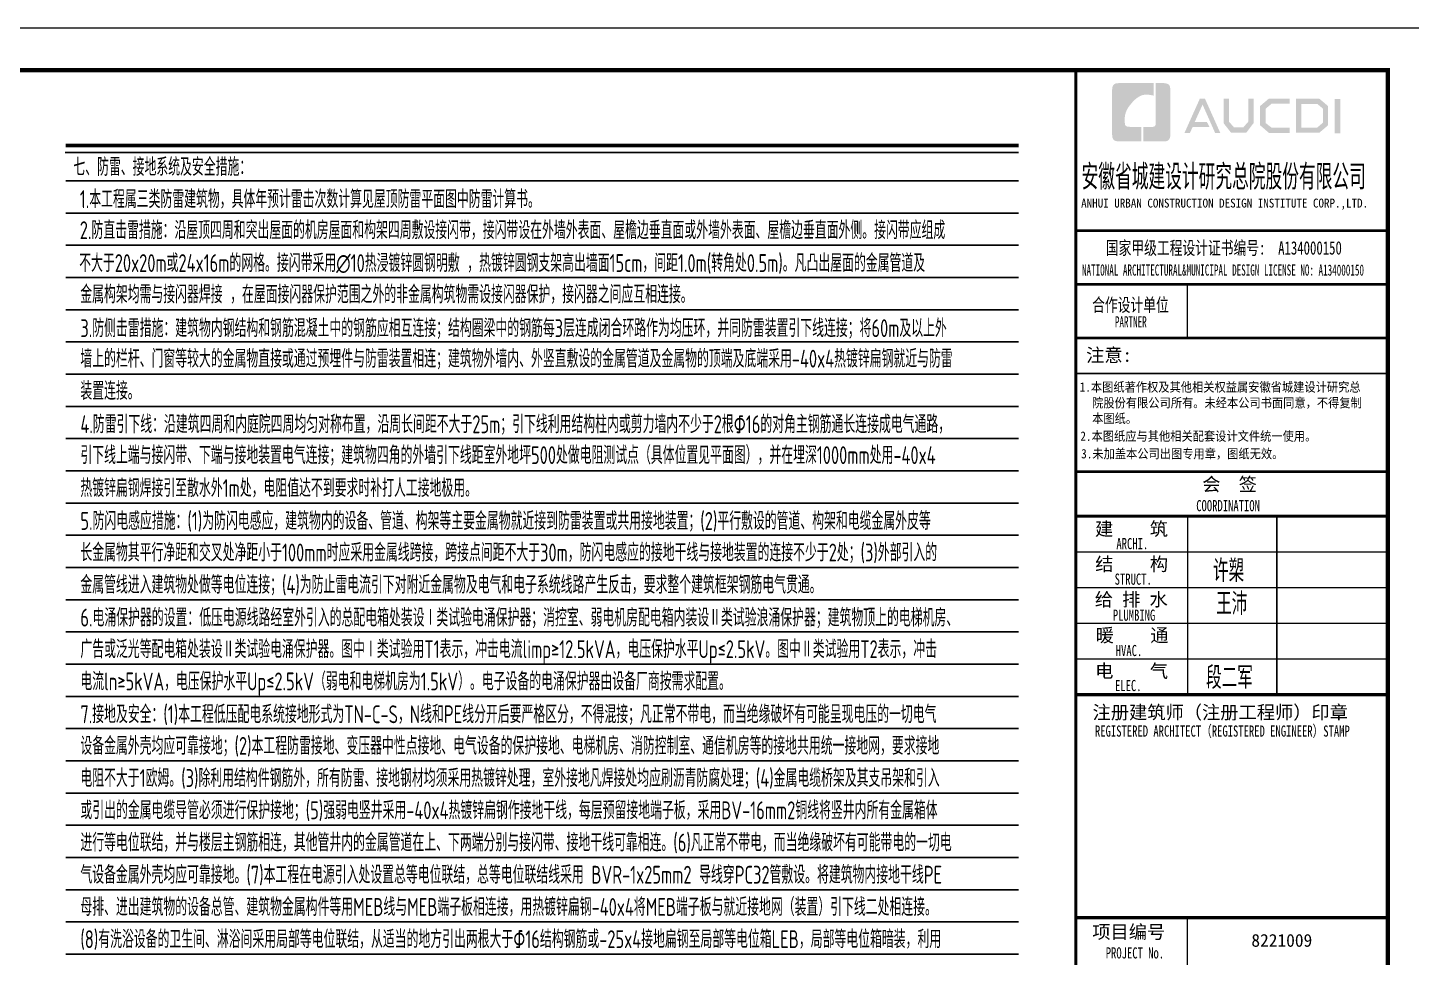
# Model space of a CAD drawing. Extents: x 2803505 to 5851001, y -1372902 to 24339.
# Drawn here: x 3270047 to 3301085, y -608742 to -587899 of the extents above; entities that cross this region are included whole.
import ezdxf

# ---------------------------------------------------------------- set-up
doc = ezdxf.new("R2010")
doc.units = 0
doc.header["$LTSCALE"] = 1000
doc.header["$MEASUREMENT"] = 0
doc.layers.get('0').update_dxf_attribs({"linetype": 'CONTINUOUS'})
for name, color, linetype in [('!!电气', 1, 'CONTINUOUS'), ('PUB_TITLE', 4, 'CONTINUOUS'), ('TEL_TEXT', 7, 'CONTINUOUS'), ('图签文字', 4, 'CONTINUOUS')]:
    doc.layers.add(name, color=color, linetype=linetype)
doc.layers.add('图框', color=147, linetype='CONTINUOUS', lineweight=20)
doc.layers.add('图签', color=147, linetype='CONTINUOUS', lineweight=18)
doc.styles.add('HT', font='simhei.ttf')
doc.styles.add('TSSD_Dimension', font='Tssdeng.shx', dxfattribs={"width": 0.7, "bigfont": 'tssdchn.shx'})
doc.styles.add('宋体', font='', dxfattribs={"height": 4})
doc.styles.add('建筑图签-1', font='simhei.ttf', dxfattribs={"width": 0.7})
doc.styles.add('建筑图签-2', font='TXT.shx', dxfattribs={"width": 0.5, "bigfont": 'HZTXT.shx'})
doc.styles.get('宋体').set_extended_font_data('SimSun')

# ---------------------------------------------------------------- blocks, each defined once
blk = doc.blocks.new('院标1')
h = blk.add_hatch(color=150)
h.dxf.hatch_style = 1
h.set_gradient(color1=(33, 113, 253), color2=(33, 113, 253), tint=1, name='INVCURVED')
edge = h.paths.add_edge_path()
edge.add_spline(control_points=[(116373, 648379), (116379, 648379), (116382, 648379), (116391, 648379), (116391, 648379), (116391, 648379), (116616, 648379), (116616, 648379), (116616, 648379), (116616, 648379), (116616, 648054), (116616, 648054), (116616, 648054), (116616, 648054), (116108, 648054), (116108, 648054), (116108, 648054), (116028, 648054), (115963, 648111), (115963, 648199), (115963, 648199), (115963, 648199), (115963, 649215), (115963, 649215), (115963, 649215), (115963, 649295), (116018, 649360), (116108, 649360), (116108, 649360), (116108, 649360), (116897, 649360), (116897, 649360), (116897, 649360), (116897, 649360), (116897, 649080), (116897, 649080), (116897, 649080), (116897, 649080), (116566, 649140), (116356, 648859), (116356, 648859), (116245, 648719), (116240, 648545), (116247, 648466), (116247, 648466), (116254, 648386), (116247, 648466), (116247, 648466), (116247, 648466), (116247, 648466), (116258, 648374), (116373, 648379)], knot_values=[0, 0, 0, 0, 0.071429, 0.071429, 0.071429, 0.107143, 0.142857, 0.142857, 0.142857, 0.178571, 0.214286, 0.214286, 0.214286, 0.25, 0.285714, 0.285714, 0.285714, 0.321429, 0.357143, 0.357143, 0.357143, 0.392857, 0.428571, 0.428571, 0.428571, 0.464286, 0.5, 0.5, 0.5, 0.535714, 0.571429, 0.571429, 0.571429, 0.607143, 0.642857, 0.642857, 0.642857, 0.678571, 0.714286, 0.714286, 0.714286, 0.75, 0.785714, 0.785714, 0.785714, 0.821429, 0.857143, 0.857143, 0.857143, 0.928571, 1, 1, 1, 1], degree=3, periodic=0)
h = blk.add_hatch(color=150)
h.dxf.hatch_style = 1
h.set_gradient(color1=(33, 113, 253), color2=(33, 113, 253), tint=1, name='INVCURVED')
edge = h.paths.add_edge_path()
edge.add_spline(control_points=[(117268, 649215), (117268, 649215), (117268, 648199), (117268, 648199), (117268, 648199), (117268, 648114), (117212, 648054), (117123, 648054), (117123, 648054), (117123, 648054), (116663, 648054), (116663, 648054), (116663, 648054), (116663, 648054), (116663, 648379), (116663, 648379), (116663, 648379), (116663, 648379), (116865, 648379), (116865, 648379), (116865, 648379), (116907, 648379), (116941, 648413), (116941, 648455), (116941, 648455), (116941, 648455), (116941, 649360), (116941, 649360), (116941, 649360), (116941, 649360), (117123, 649360), (117123, 649360), (117123, 649360), (117204, 649360), (117268, 649306), (117268, 649215)], knot_values=[0, 0, 0, 0, 0.1, 0.1, 0.1, 0.15, 0.2, 0.2, 0.2, 0.25, 0.3, 0.3, 0.3, 0.35, 0.4, 0.4, 0.4, 0.45, 0.5, 0.5, 0.5, 0.55, 0.6, 0.6, 0.6, 0.65, 0.7, 0.7, 0.7, 0.75, 0.8, 0.8, 0.8, 0.9, 1, 1, 1, 1], degree=3, periodic=0)
blk = doc.blocks.new('A$C56DE0068')
at = {"layer": 'PUB_TITLE'}
h = blk.add_hatch(color=147, dxfattribs=at)
h.paths.add_polyline_path([(5808, 39358), (5934, 39358), (5934, 38588), (5808, 38588)])
h.paths.add_polyline_path([(5056, 39242), (5056, 38716), (5416, 38716), (5540, 38823), (5540, 39141), (5420, 39242)], flags=16)
h.paths.add_polyline_path([(4938, 39360), (4938, 38598), (5460, 38598), (5659, 38768), (5659, 39196), (5463, 39360)])
h.paths.add_polyline_path([(4795, 39364), (4795, 39248), (4388, 39248), (4255, 39137), (4255, 38818), (4388, 38715), (4797, 38715), (4797, 38593), (4333, 38593), (4131, 38768), (4131, 39196), (4329, 39364)])
h.paths.add_polyline_path([(3312, 39362), (3432, 39362), (3432, 38851), (3546, 38720), (3757, 38720), (3871, 38851), (3871, 39362), (3985, 39362), (3985, 38814), (3821, 38597), (3483, 38597), (3312, 38816)])
h.paths.add_polyline_path([(2780, 39360), (2897, 39360), (3239, 38596), (3123, 38596), (2842, 39230), (2667, 38842), (2938, 38842), (2999, 38727), (2618, 38727), (2559, 38594), (2436, 38594)])
at = {"layer": '图框'}
for p, q in [((0, 36400), (7000, 36400)), ((0, 36400), (7000, 36400)), ((0, 35200), (7000, 35200))]:
    blk.add_line(p, q, dxfattribs=at)
for points, const_width in [([(0, 0), (0, 40000)], 70), ([(0, 36400), (7000, 36400)], 60), ([(0, 35200), (7000, 35200)], 60), ([(0, 35200), (7000, 35200)], 60), ([(2500, 35200), (2500, 34000)], 35), ([(0, 34000), (7000, 34000)], 60), ([(0, 34000), (7000, 34000)], 60), ([(0, 33199), (7000, 33199)], 35), ([(8, 31000), (7008, 31000)], 60), ([(8, 30000), (7008, 30000)], 70), ([(8, 30000), (7008, 30000)], 70), ([(2508, 30000), (2508, 26000)], 35), ([(4508, 30000), (4508, 26000)], 35), ([(8, 29200), (7008, 29200)], 35), ([(8, 28400), (7008, 28400)], 35), ([(8, 27600), (7008, 27600)], 35), ([(8, 26800), (7008, 26800)], 35), ([(8, 26000), (7008, 26000)], 70), ([(0, 21000), (7000, 21000)], 70), ([(0, 21000), (7000, 21000)], 70), ([(2500, 17000), (2500, 21000)], 35)]:
    blk.add_lwpolyline(points, dxfattribs=dict(at, const_width=const_width))
blk.add_blockref('院标1', (-115149, -609649))
at = {"layer": 'PUB_TITLE', "style": 'HT', "width": 0.88}
for s, p in [('1.本图纸著作权及其他相关权益属安徽省城建设计研究总', (86, 32793)), ('院股份有限公司所有。未经本公司书面同意，不得复制', (365, 32439)), ('本图纸。', (365, 32089)), (' 2.本图纸应与其他相关配套设计文件统一使用。 ', (-25, 31692)), ('3.未加盖本公司出图专用章，图纸无效。', (118, 31298))]:
    blk.add_text(s, height=210, dxfattribs=at).set_placement(p)
at = {"layer": '图签', "color": 154, "style": '宋体'}
blk.add_text('8221009', height=286.7, dxfattribs=at).set_placement((3937, 20348))
at = {"layer": '图签文字', "color": 7, "style": '建筑图签-1'}
for s, height, width, p in [('安徽省城建设计研究总院股份有限公司', 500, 0.55, (128, 37377)), ('国家甲级工程设计证书编号:  A134000150', 300, 0.7, (672, 35867)), ('合作设计单位', 300, 0.7, (365, 34590))]:
    blk.add_text(s, height=height, dxfattribs=dict(at, width=width)).set_placement(p)
at = {"layer": '图签文字', "linetype": 'Continuous', "style": '建筑图签-1', "width": 0.91}
blk.add_text('ANHUI URBAN CONSTRUCTION DESIGN INSTITUTE CORP.,LTD.', height=200, dxfattribs=at).set_placement((118, 36922))
at = {"layer": '图签文字', "style": '建筑图签-1'}
for s, width, p in [('NATIONAL ARCHITECTURAL&MUNICIPAL DESIGN LICENSE NO: A134000150', 0.6, (137, 35395)), ('PARTNER', 0.6, (875, 34234)), ('COORDINATION', 0.7, (2700, 30113)), ('ARCHI.', 0.7, (909, 29262)), ('STRUCT.', 0.7, (870, 28465)), ('PLUMBING', 0.7, (829, 27658)), ('HVAC.', 0.7, (894, 26865)), ('ELEC.', 0.7, (878, 26080)), ('REGISTERED ARCHITECT（REGISTERED ENGINEER）STAMP', 0.7, (429, 25059)), ('PROJECT No.', 0.7, (670, 20085, -1799))]:
    blk.add_text(s, height=250, dxfattribs=dict(at, width=width)).set_placement(p)
at = {"layer": '图签文字', "color": 7, "style": '建筑图签-1'}
for s, p in [('注意:', (231, 33463)), ('会  签', (2835, 30568)), ('建    筑', (430, 29567)), ('结    构', (434, 28779)), ('给 排 水', (425, 27985)), ('暖    通', (443, 27182)), ('电    气', (433, 26382)), ('注册建筑师（注册工程师）印章', (375, 25454)), ('项目编号', (368, 20532))]:
    blk.add_text(s, height=300, dxfattribs=at).set_placement(p)
at = {"layer": '图签文字', "color": 1, "style": '建筑图签-2', "width": 0.7}
for s, p in [('许槊', (3075, 28528)), ('王沛', (3146, 27787)), ('段二军', (2921, 26132))]:
    blk.add_text(s, height=500, dxfattribs=at).set_placement(p)

msp = doc.modelspace()

# ---------------------------------------------------------------- linework, layer by layer
at = {"layer": 'TEL_TEXT', "color": 0}
for p, q in [((3270886.2, -590694.6), (3292274.5, -590694.6)), ((3270904.5, -594222.8), (3292274.5, -594222.8)), ((3270904.5, -594945.2), (3292274.5, -594945.2)), ((3270904.5, -595667.7), (3292274.5, -595667.7)), ((3270904.5, -596390.1), (3292274.5, -596390.1)), ((3270904.5, -597112.6), (3292274.5, -597112.6)), ((3270904.5, -597835.1), (3292274.5, -597835.1)), ((3270904.5, -598557.5), (3292274.5, -598557.5)), ((3270904.5, -599280), (3292274.5, -599280)), ((3270904.5, -600002.4), (3292274.5, -600002.4)), ((3270904.5, -600724.9), (3292274.5, -600724.9)), ((3270904.5, -601447.3), (3292274.5, -601447.3)), ((3270904.5, -602169.8), (3292274.5, -602169.8)), ((3270904.5, -602892.2), (3292274.5, -602892.2)), ((3270904.5, -603614.7), (3292274.5, -603614.7)), ((3270904.5, -604337.2), (3292274.5, -604337.2)), ((3270904.5, -605059.6), (3292274.5, -605059.6)), ((3270904.5, -605782.1), (3292274.5, -605782.1)), ((3270904.5, -606504.5), (3292274.5, -606504.5)), ((3270904.5, -607227), (3292274.5, -607227)), ((3270904.5, -607949.4), (3292274.5, -607949.4)), ((3270904.5, -608671.9), (3292274.5, -608671.9))]:
    msp.add_line(p, q, dxfattribs=at)
at = {"layer": 'TEL_TEXT'}
for p, q in [((3270904.5, -591333), (3292274.5, -591333)), ((3270904.5, -592055.4), (3292274.5, -592055.4)), ((3270904.5, -592777.9), (3292274.5, -592777.9)), ((3270904.5, -593500.3), (3292274.5, -593500.3))]:
    msp.add_line(p, q, dxfattribs=at)
at = {"layer": 'TEL_TEXT', "color": 0, "const_width": 85}
msp.add_lwpolyline([(3292274.5, -590541.4), (3270900.2, -590541.4)], dxfattribs=at)
at = {"layer": '图框'}
msp.add_lwpolyline([(3242159.7, -587899.4), (3301559.5, -587899.4), (3301559.5, -629853.6), (3242159.7, -629853.6)], close=True, dxfattribs=at)
at = {"layer": '图框', "const_width": 100}
msp.add_lwpolyline([(3244659.7, -628853.6), (3300559.7, -628853.6), (3300559.7, -588853.6), (3244659.7, -588853.6)], close=True, dxfattribs=at)

# ---------------------------------------------------------------- block references
at = {"layer": '!!电气'}
msp.add_blockref('A$C56DE0068', (3293559.7, -628853.6), dxfattribs=at)

# ---------------------------------------------------------------- texts
at = {"layer": 'TEL_TEXT', "style": 'TSSD_Dimension', "width": 0.7}
for s, p in [('七、防雷、接地系统及安全措施：', (3271071.7, -591221.9)), ('1.本工程属三类防雷建筑物，具体年预计雷击次数计算见屋顶防雷平面图中防雷计算书。', (3271216.4, -591944.3)), ('2.防直击雷措施：沿屋顶四周和突出屋面的机房屋面和构架四周敷设接闪带，接闪带设在外墙外表面、屋檐边垂直面或外墙外表面、屋檐边垂直面外侧。接闪带应组成', (3271216.4, -592639.9)), ('不大于20x20m或24x16m的网格。接闪带采用∅10热浸镀锌圆钢明敷 ，热镀锌圆钢支架高出墙面15cm，间距1.0m(转角处0.5m)。凡凸出屋面的金属管道及', (3271202.7, -593376.7)), ('金属构架均需与接闪器焊接 ，在屋面接闪器保护范围之外的非金属构筑物需设接闪器保护，接闪器之间应互相连接。', (3271226.9, -594078.5)), ('3.防侧击雷措施：建筑物内钢结构和钢筋混凝土中的钢筋应相互连接；结构圈梁中的钢筋每3层连成闭合环路作为均压环，并同防雷装置引下线连接；将60m及以上外', (3271229.2, -594836.9)), ('墙上的栏杆、门窗等较大的金属物直接或通过预埋件与防雷装置相连；建筑物外墙内、外竖直敷设的金属管道及金属物的顶端及底端采用-40x4热镀锌扁钢就近与防雷', (3271229.1, -595520.5)), ('装置连接。', (3271229.1, -596242.9)), ('4.防雷引下线：沿建筑四周和内庭院四周均匀对称布置，沿周长间距不大于25m；引下线利用结构柱内或剪力墙内不少于2根Φ16的对角主钢筋通长连接成电气通路，', (3271229.1, -596991.1)), ('引下线上端与接闪带、下端与接地装置电气连接；建筑物四角的外墙引下线距室外地坪500处做电阻测试点（具体位置见平面图），并在埋深1000mm处用-40x4', (3271229.1, -597683.2)), ('热镀锌扁钢焊接引至散水外1m处，电阻值达不到要求时补打人工接地极用。', (3271229.1, -598421.4)), ('5.防闪电感应措施：(1)为防闪电感应，建筑物内的设备、管道、构架等主要金属物就近接到防雷装置或共用接地装置；(2)平行敷设的管道、构架和电缆金属外皮等', (3271229.1, -599158.5)), ('长金属物其平行净距和交叉处净距小于100mm时应采用金属线跨接，跨接点间距不大于30m，防闪电感应的接地干线与接地装置的连接不少于2处；(3)外部引入的', (3271229.1, -599866.3)), ('金属管线进入建筑物处做等电位连接；(4)为防止雷电流引下对附近金属物及电气和电子系统线路产生反击，要求整个建筑框架钢筋电气贯通。', (3271229.1, -600588.7)), ('6.电涌保护器的设置：低压电源线路经室外引入的总配电箱处装设Ⅰ类试验电涌保护器；消控室、弱电机房配电箱内装设Ⅱ类试验浪涌保护器；建筑物顶上的电梯机房、', (3271229.1, -601325.8)), ('广告或泛光等配电箱处装设Ⅱ类试验电涌保护器。图中Ⅰ类试验用T1表示，冲击电流limp≥12.5kVA，电压保护水平Up≤2.5kV。图中Ⅱ类试验用T2表示，冲击', (3271229.1, -602033.6)), ('电流ln≥5kVA，电压保护水平Up≤2.5kV（弱电和电梯机房为1.5kV）。电子设备的电涌保护器由设备厂商按需求配置。', (3271229.1, -602756.1)), ('7.接地及安全：(1)本工程低压配电系统接地形式为TN-C-S，N线和PE线分开后要严格区分，不得混接；凡正常不带电，而当绝缘破坏有可能呈现电压的一切电气', (3271229.1, -603493.2)), ('设备金属外壳均应可靠接地；(2)本工程防雷接地、变压器中性点接地、电气设备的保护接地、电梯机房、消防控制室、通信机房等的接地共用统一接地网，要求接地', (3271229.1, -604201)), ('电阻不大于1欧姆。(3)除利用结构件钢筋外，所有防雷、接地钢材均须采用热镀锌处理，室外接地凡焊接处均应刷沥青防腐处理；(4)金属电缆桥架及其支吊架和引入', (3271229.1, -604923.4)), ('或引出的金属电缆导管必须进行保护接地；(5)强弱电竖井采用-40x4热镀锌扁钢作接地干线，每层预留接地端子板，采用BV-16mm2铜线将竖井内所有金属箱体', (3271229.1, -605645.9)), ('进行等电位联结，并与楼层主钢筋相连，其他管井内的金属管道在上、下两端分别与接闪带、接地干线可靠相连。(6)凡正常不带电，而当绝缘破坏有可能带电的一切电', (3271229.1, -606368.4)), ('气设备金属外壳均应可靠接地。(7)本工程在电源引入处设置总等电位联结，总等电位联结线采用 BVR-1x25mm2 导线穿PC32管敷设。将建筑物内接地干线PE', (3271229.1, -607090.8)), ('母排、进出建筑物的设备总管、建筑物金属构件等用MEB线与MEB端子板相连接，用热镀锌扁钢-40x4将MEB端子板与就近接地网（装置）引下线二处相连接。', (3271229.1, -607813.3)), ('(8)有洗浴设备的卫生间、淋浴间采用局部等电位联结，从适当的地方引出两根大于Φ16结构钢筋或-25x4接地扁钢至局部等电位箱LEB，局部等电位箱暗装，利用', (3271229.1, -608535.7))]:
    msp.add_text(s, height=400, dxfattribs=at).set_placement(p)

doc.saveas('drawing.dxf')
